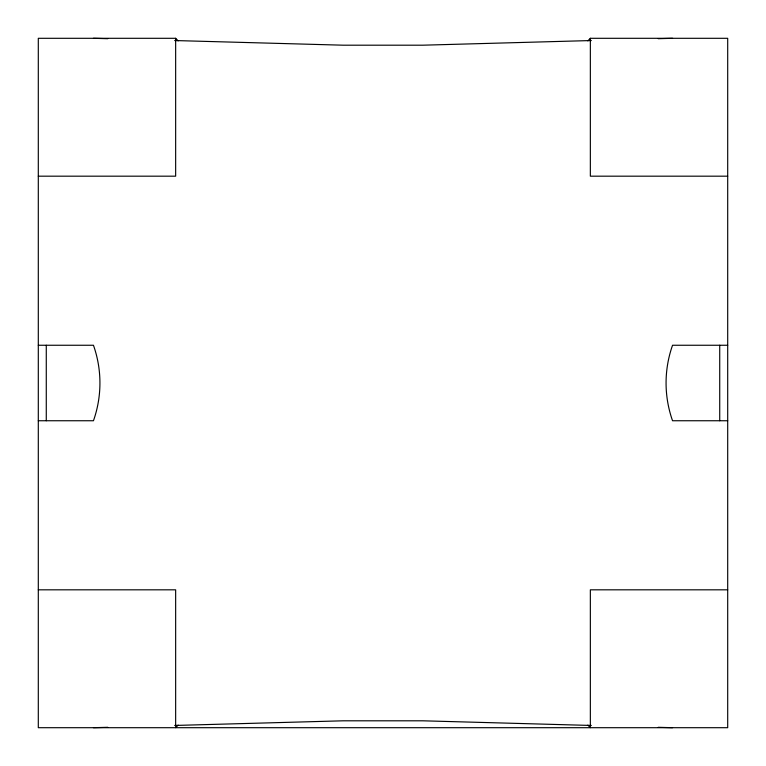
<?xml version="1.0" encoding="UTF-8"?>
<svg xmlns="http://www.w3.org/2000/svg" width="766" height="766" viewBox="0 0 766 766"><rect width="100%" height="100%" fill="white"/><g stroke="black" fill="none" stroke-linecap="round" stroke-linejoin="round"><path stroke-width="1.15" d="M46.276 345.255L46.276 420.745M587.838 40.876L590.347 38.3L727.7 38.3L727.7 727.7L38.3 727.7L38.3 38.3L175.653 38.3L178.162 40.876M178.162 725.124L175.653 727.7L175.653 589.82L38.3 589.82M591.314 40.541L422.861 45.194L343.139 45.194L174.686 40.541M658.214 38.693L672.548 38.3M93.452 727.7L107.786 727.307M174.686 725.459L343.139 720.806L422.861 720.806L591.314 725.459M38.3 176.18L175.653 176.18L175.653 38.3M727.7 176.18L590.347 176.18L590.347 38.3M38.3 345.255L93.452 345.255A113.224 113.224 0 0 1 93.452 420.745L38.3 420.745M727.7 345.255L672.548 345.255A113.224 113.224 0 0 0 672.548 420.745L727.7 420.745M727.7 589.82L590.347 589.82L590.347 727.7L587.838 725.124M93.452 38.3L107.786 38.693M658.214 727.307L672.548 727.7M719.724 345.255L719.724 420.745"/></g></svg>
